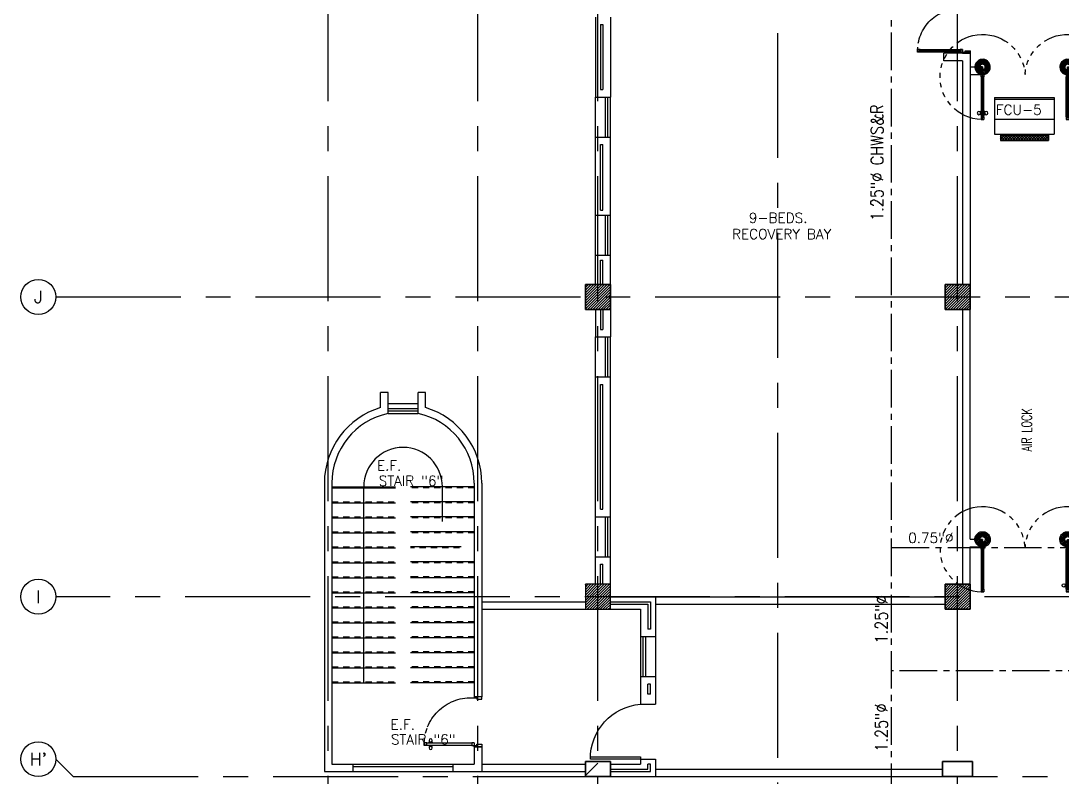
# Model space of a CAD drawing. Extents: x 417866242 to 417866861, y 43498051 to 43498155.
# Drawn here: x 417866777.72 to 417866798.56, y 43498110.03 to 43498125.16 of the extents above; entities that cross this region are included whole.
import ezdxf
from ezdxf.enums import TextEntityAlignment as Align

# ---------------------------------------------------------------- set-up
doc = ezdxf.new("R2010")
doc.units = 0
doc.header["$MEASUREMENT"] = 0
for name, pattern in [('CENTER2', [1.125, 0.75, -0.125, 0.125, -0.125]), ('CENTERX2', [4, 2.5, -0.5, 0.5, -0.5]), ('HIDDEN', [0.375, 0.25, -0.125]), ('HIDDEN2', [0.1875, 0.125, -0.0625])]:
    doc.linetypes.add(name, pattern=pattern)
doc.layers.get('0').update_dxf_attribs({"linetype": 'CONTINUOUS'})
for name, color, linetype in [('AC-CH', 6, 'CENTER2'), ('AC-CHT', 2, 'CONTINUOUS'), ('AX', 11, 'CONTINUOUS'), ('AX-CR', 7, 'CONTINUOUS'), ('AX-TXT', 2, 'CONTINUOUS'), ('AXES', 11, 'CENTERX2'), ('COL', 11, 'CONTINUOUS'), ('DOOR', 11, 'CONTINUOUS'), ('FCU', 6, 'CONTINUOUS'), ('HAT', 11, 'CONTINUOUS'), ('INSUL', 11, 'CONTINUOUS'), ('RM-NAME', 11, 'CONTINUOUS'), ('ROOF', 11, 'CONTINUOUS'), ('SHAFT', 11, 'CONTINUOUS'), ('STR', 11, 'CONTINUOUS'), ('TEXTN', 2, 'CONTINUOUS'), ('WALL', 11, 'CONTINUOUS'), ('WIN', 11, 'CONTINUOUS')]:
    doc.layers.add(name, color=color, linetype=linetype)
doc.styles.add('KHRS2', font='ROMANS.shx', dxfattribs={"height": 200})
doc.styles.add('ROMANS', font='ROMANS.shx', dxfattribs={"width": 0.6})

# ---------------------------------------------------------------- blocks, each defined once
blk = doc.blocks.new('A$C272A55A0')
at = {"layer": 'DOOR', "color": 0, "linetype": 'ByBlock'}
for p, q in [((0, 900), (0, 1050)), ((50, 1050), (0, 1050)), ((50, 950), (50, 1050)), ((1750, 950), (1750, 1050)), ((1750, 1050), (1800, 1050)), ((1800, 1050), (1800, 900)), ((0, 900), (25, 900)), ((25, 950), (50, 950)), ((25, 900), (25, 950)), ((75, 900), (25, 900)), ((25, 850), (25, 900)), ((42, 850), (25, 850)), ((58, 870), (42, 870)), ((42, 870), (42, 850)), ((58, 850), (58, 870)), ((75, 850), (58, 850)), ((75, 900), (75, 850)), ((1725, 900), (1775, 900)), ((1725, 900), (1725, 850)), ((1725, 850), (1742, 850)), ((1742, 870), (1758, 870)), ((1742, 850), (1742, 870)), ((1775, 950), (1750, 950)), ((1758, 870), (1758, 850)), ((1758, 850), (1775, 850)), ((1775, 900), (1775, 950)), ((1800, 900), (1775, 900)), ((1775, 850), (1775, 900)), ((25, 50), (42, 50)), ((25, 50), (25, 0)), ((25, 0), (75, 0)), ((75, 0), (25, 0)), ((42, 50), (42, 30)), ((42, 30), (58, 30)), ((58, 50), (75, 50)), ((58, 50), (58, 30)), ((75, 50), (75, 0)), ((1718, 160), (1709, 160)), ((1709, 95), (1709, 160)), ((1718, 95), (1709, 95)), ((1725, 173), (1718, 173)), ((1718, 173), (1718, 83)), ((1718, 95), (1718, 160)), ((1725, 83), (1718, 83)), ((1742, 50), (1725, 50)), ((1725, 50), (1725, 0)), ((1775, 0), (1725, 0)), ((1725, 0), (1775, 0)), ((1742, 50), (1742, 30)), ((1758, 30), (1742, 30)), ((1775, 50), (1758, 50)), ((1758, 50), (1758, 30)), ((1775, 173), (1782, 173)), ((1775, 83), (1782, 83)), ((1775, 50), (1775, 0)), ((1782, 173), (1782, 83)), ((1782, 160), (1791, 160)), ((1782, 95), (1782, 160)), ((1782, 95), (1791, 95)), ((1791, 95), (1791, 160))]:
    blk.add_line(p, q, dxfattribs=at)
at = {"layer": 'DOOR', "color": 9, "linetype": 'ByBlock'}
for p, q in [((50, 1050), (0, 1010)), ((50, 1050), (0, 937)), ((50, 1050), (37, 950)), ((1750, 1050), (1800, 1010)), ((1750, 1050), (1800, 937)), ((1750, 1050), (1763, 950))]:
    blk.add_line(p, q, dxfattribs=at)
at = {"layer": 'DOOR', "linetype": 'ByBlock'}
for p, q in [((25, 850), (25, 50)), ((42, 850), (42, 50)), ((58, 850), (58, 50)), ((75, 50), (75, 850)), ((1725, 50), (1725, 850)), ((1742, 850), (1742, 50)), ((1758, 850), (1758, 50)), ((1775, 850), (1775, 50))]:
    blk.add_line(p, q, dxfattribs=at)
at = {"layer": 'DOOR', "color": 0, "linetype": 'ByBlock'}
for centre in [(1676, 128), (1824, 128)]:
    blk.add_circle(centre, 32.4, dxfattribs=at)
at = {"layer": 'DOOR', "color": 9, "linetype": 'ByBlock'}
for centre, radius, start, end in [((50, 1050), 34.4, 180, 270), ((50, 1050), 14.4, 180, 270), ((1750, 1050), 14.4, 270, 0), ((1750, 1050), 34.4, 270, 0), ((50, 1050), 54.4, 203.2074, 270), ((50, 1050), 74.4, 227.7764, 270), ((50, 1050), 94.4, 238.0182, 270), ((50, 1050), 114, 244.0838, 257.3774), ((50, 1050), 134, 248.1598, 259.28), ((50, 1050), 154, 251.1053, 256.2858), ((1750, 1050), 54.4, 270, 336.7926), ((1750, 1050), 74.4, 270, 312.2236), ((1750, 1050), 94.4, 270, 301.9818), ((1750, 1050), 114, 282.6226, 295.9162), ((1750, 1050), 134, 280.72, 291.8402), ((1750, 1050), 154, 283.7142, 288.8947)]:
    blk.add_arc(centre, radius, start, end, dxfattribs=at)
at = {"layer": 'DOOR', "linetype": 'HIDDEN', "ltscale": 0.5}
for centre, start, end in [((50, 851), 268.3174, 3.2965), ((1750, 851), 176.7035, 271.6826)]:
    blk.add_arc(centre, 851, start, end, dxfattribs=at)
at = {"layer": 'WALL', "linetype": 'ByBlock'}
blk.add_line((1800, 900), (1800, 1050), dxfattribs=at)
blk = doc.blocks.new('STL-DR')
at = {"layer": 'DOOR', "color": 0, "linetype": 'ByBlock'}
for p, q in [((50, 0), (0, 0)), ((0, -150), (0, 0)), ((50, -100), (50, 0)), ((0, -150), (25, -150)), ((25, -100), (50, -100)), ((25, -150), (25, -100)), ((75, -150), (25, -150)), ((25, -200), (25, -150)), ((75, -200), (25, -200)), ((75, -150), (75, -200)), ((950, -100), (950, 0)), ((950, 0), (1000, 0)), ((975, -100), (950, -100)), ((975, -150), (975, -100)), ((1000, -150), (975, -150)), ((1000, 0), (1000, -150)), ((18, -990), (9, -990)), ((9, -1055), (9, -990)), ((18, -978), (18, -1068)), ((25, -978), (18, -978)), ((18, -1055), (18, -990)), ((75, -978), (82, -978)), ((82, -978), (82, -1068)), ((82, -990), (91, -990)), ((82, -1055), (82, -990)), ((91, -1055), (91, -990)), ((18, -1055), (9, -1055)), ((25, -1068), (18, -1068)), ((25, -1100), (75, -1100)), ((25, -1100), (25, -1150)), ((25, -1150), (75, -1150)), ((75, -1150), (25, -1150)), ((75, -1068), (82, -1068)), ((75, -1100), (75, -1150)), ((82, -1055), (91, -1055))]:
    blk.add_line(p, q, dxfattribs=at)
at = {"layer": 'DOOR', "linetype": 'ByBlock'}
for p, q in [((25, -200), (25, -1100)), ((75, -1100), (75, -200))]:
    blk.add_line(p, q, dxfattribs=at)
at = {"layer": 'DOOR', "color": 0, "linetype": 'ByBlock'}
for centre in [(-24, -1023), (124, -1023)]:
    blk.add_circle(centre, 32.4, dxfattribs=at)
at = {"layer": 'DOOR', "linetype": 'HIDDEN', "ltscale": 0.5}
blk.add_arc((50, -223), 928, 271.544, 4.4816, dxfattribs=at)
at = {"layer": 'WALL'}
for p, q in [((0, 0), (0, -150)), ((0, 0), (0, -150)), ((1000, 0), (1000, -150))]:
    blk.add_line(p, q, dxfattribs=at)
blk = doc.blocks.new('AXL')
at = {"layer": 'AX-CR'}
blk.add_circle((-350, 0), 350, dxfattribs=at)
at = {"layer": 'AX-TXT', "style": 'ROMANS'}
blk.add_attdef('AX', text='', height=250, dxfattribs=at).set_placement((-350, 0), align=Align.MIDDLE)
blk = doc.blocks.new('*X100')
at = {"color": 0}
for p, q in [((31339, 149497), (31832, 149990)), ((31339, 149550), (31779, 149990)), ((31339, 149603), (31726, 149990)), ((31339, 149656), (31673, 149990)), ((31339, 149709), (31620, 149990)), ((31339, 149762), (31567, 149990)), ((31339, 149815), (31514, 149990)), ((31339, 149868), (31461, 149990)), ((31339, 149921), (31408, 149990)), ((31339, 149974), (31355, 149990)), ((31385, 149490), (31839, 149944)), ((31438, 149490), (31839, 149891)), ((31491, 149490), (31839, 149838)), ((31544, 149490), (31839, 149785)), ((31597, 149490), (31839, 149732)), ((31650, 149490), (31839, 149679)), ((31703, 149490), (31839, 149626)), ((31756, 149490), (31839, 149573)), ((31809, 149490), (31839, 149519))]:
    blk.add_line(p, q, dxfattribs=at)
blk = doc.blocks.new('*X99')
at = {"color": 0}
for p, q in [((24139, 149509), (24620, 149990)), ((24139, 149562), (24567, 149990)), ((24139, 149615), (24514, 149990)), ((24139, 149668), (24461, 149990)), ((24139, 149721), (24408, 149990)), ((24139, 149774), (24355, 149990)), ((24139, 149827), (24302, 149990)), ((24139, 149880), (24248, 149990)), ((24139, 149934), (24195, 149990)), ((24139, 149987), (24142, 149990)), ((24173, 149490), (24639, 149956)), ((24226, 149490), (24639, 149903)), ((24279, 149490), (24639, 149850)), ((24332, 149490), (24639, 149797)), ((24385, 149490), (24639, 149744)), ((24438, 149490), (24639, 149691)), ((24491, 149490), (24639, 149638)), ((24544, 149490), (24639, 149585)), ((24597, 149490), (24639, 149532))]:
    blk.add_line(p, q, dxfattribs=at)
blk = doc.blocks.new('*X96')
at = {"color": 0}
for p, q in [((31339, 155543), (31786, 155990)), ((31339, 155596), (31733, 155990)), ((31339, 155649), (31680, 155990)), ((31339, 155702), (31627, 155990)), ((31339, 155755), (31574, 155990)), ((31339, 155808), (31521, 155990)), ((31339, 155861), (31468, 155990)), ((31339, 155914), (31415, 155990)), ((31339, 155967), (31362, 155990)), ((31339, 155489), (31839, 155989)), ((31392, 155490), (31839, 155936)), ((31446, 155490), (31839, 155883)), ((31499, 155490), (31839, 155830)), ((31552, 155490), (31839, 155777)), ((31605, 155490), (31839, 155724)), ((31658, 155490), (31839, 155671)), ((31711, 155490), (31839, 155618)), ((31764, 155490), (31839, 155565)), ((31817, 155490), (31839, 155512))]:
    blk.add_line(p, q, dxfattribs=at)
blk = doc.blocks.new('*X95')
at = {"color": 0}
for p, q in [((24139, 155502), (24627, 155990)), ((24139, 155555), (24574, 155990)), ((24139, 155608), (24521, 155990)), ((24139, 155661), (24468, 155990)), ((24139, 155714), (24415, 155990)), ((24139, 155767), (24362, 155990)), ((24139, 155820), (24309, 155990)), ((24139, 155873), (24256, 155990)), ((24139, 155926), (24203, 155990)), ((24139, 155979), (24150, 155990)), ((24180, 155490), (24639, 155949)), ((24233, 155490), (24639, 155896)), ((24286, 155490), (24639, 155843)), ((24339, 155490), (24639, 155790)), ((24392, 155490), (24639, 155737)), ((24445, 155490), (24639, 155684)), ((24498, 155490), (24639, 155631)), ((24551, 155490), (24639, 155578)), ((24604, 155490), (24639, 155525))]:
    blk.add_line(p, q, dxfattribs=at)
blk = doc.blocks.new('RM1')
at = {"layer": 'RM-NAME', "style": 'ROMANS'}
for tag, p in [('ROOMNAME1', (0, 324)), ('ROOMNAME2', (0, 0))]:
    blk.add_attdef(tag, text='', height=200, dxfattribs=at).set_placement(p, align=Align.MIDDLE)
blk = doc.blocks.new('COL50')
at = {"layer": 'COL'}
blk.add_lwpolyline([(-250, 250), (-250, -250), (250, -250), (250, 250)], close=True, dxfattribs=at)
blk = doc.blocks.new('C5')
at = {"layer": 'HAT', "linetype": 'ByBlock'}
h = blk.add_hatch(dxfattribs=at)
h.set_pattern_fill('ANSI31', color=256, scale=300, style=0)
h.set_pattern_definition([(45, (-223356.182, -51411.005), (-26.516504, 26.516504), [])])
h.paths.add_polyline_path([(300, 300), (0, 300), (0, 0), (300, 0)])
h.paths.add_polyline_path([(600, 300), (300, 300), (300, 0), (600, 0)])
at = {"layer": 'COL'}
blk.add_lwpolyline([(600, 300), (0, 300), (0, 0), (600, 0)], close=True, dxfattribs=at)
blk = doc.blocks.new('*X132')
at = {"color": 0}
for p, q in [((-750, 2538), (-672, 2616)), ((-750, 2591), (-725, 2616)), ((-660, 2516), (-750, 2606)), ((-713, 2516), (-750, 2553)), ((-719, 2516), (-619, 2616)), ((-607, 2516), (-707, 2616)), ((-666, 2516), (-566, 2616)), ((-554, 2516), (-654, 2616)), ((-613, 2516), (-513, 2616)), ((-501, 2516), (-601, 2616)), ((-560, 2516), (-460, 2616)), ((-448, 2516), (-548, 2616)), ((-507, 2516), (-407, 2616)), ((-394, 2516), (-494, 2616)), ((-454, 2516), (-354, 2616)), ((-341, 2516), (-441, 2616)), ((-401, 2516), (-301, 2616)), ((-288, 2516), (-388, 2616)), ((-348, 2516), (-248, 2616)), ((-235, 2516), (-335, 2616)), ((-295, 2516), (-195, 2616)), ((-182, 2516), (-282, 2616)), ((-242, 2516), (-142, 2616)), ((-129, 2516), (-229, 2616)), ((-189, 2516), (-89, 2616)), ((-76, 2516), (-176, 2616)), ((-136, 2516), (-36, 2616)), ((-23, 2516), (-123, 2616)), ((-83, 2516), (17, 2616)), ((30, 2516), (-70, 2616)), ((-30, 2516), (70, 2616)), ((83, 2516), (-17, 2616)), ((23, 2516), (123, 2616)), ((136, 2516), (36, 2616)), ((76, 2516), (176, 2616)), ((189, 2516), (89, 2616)), ((129, 2516), (215, 2601)), ((215, 2543), (142, 2616)), ((182, 2516), (215, 2548)), ((215, 2596), (195, 2616))]:
    blk.add_line(p, q, dxfattribs=at)

msp = doc.modelspace()

# ---------------------------------------------------------------- hatches: boundary and pattern name
at = {"layer": 'HAT', "linetype": 'ByBlock'}
h = msp.add_hatch(dxfattribs=at)
h.set_pattern_fill('ANSI31', color=256, scale=0.3, style=0)
h.set_pattern_definition([(45, (417866572.812296, 43498058.94875), (-0.026516504, 0.026516504), [])])
h.paths.add_polyline_path([(417866789.268, 43498110.04), (417866789.268, 43498110.34), (417866789.018, 43498110.34), (417866789.018, 43498110.04)])
h.paths.add_polyline_path([(417866789.518, 43498110.04), (417866789.518, 43498110.34), (417866789.268, 43498110.34), (417866789.268, 43498110.04)])

# ---------------------------------------------------------------- linework, layer by layer
at = {"layer": 'AC-CH'}
for p, q in [((417866795.143, 43498094.928), (417866795.143, 43498132.585)), ((417866799.274, 43498114.619), (417866795.143, 43498114.619)), ((417866839.933, 43498112.156), (417866795.143, 43498112.156))]:
    msp.add_line(p, q, dxfattribs=at)
at = {"layer": 'AXES'}
for p, q in [((417866783.868, 43498075.555), (417866783.868, 43498154.033)), ((417866786.868, 43498075.555), (417866786.868, 43498154.033)), ((417866789.268, 43498075.555), (417866789.268, 43498154.033)), ((417866796.468, 43498075.555), (417866796.468, 43498154.033)), ((417866792.868, 43498082.42), (417866792.868, 43498141.24)), ((417866778.417, 43498119.64), (417866847.508, 43498119.64)), ((417866847.508, 43498113.64), (417866778.417, 43498113.64)), ((417866778.767, 43498110.04), (417866778.417, 43498110.39)), ((417866778.767, 43498110.04), (417866847.508, 43498110.04))]:
    msp.add_line(p, q, dxfattribs=at)
at = {"layer": 'COL'}
for points in [[(417866796.218, 43498119.89), (417866796.218, 43498119.39), (417866796.718, 43498119.39), (417866796.718, 43498119.89)], [(417866789.518, 43498110.34), (417866789.018, 43498110.34), (417866789.018, 43498110.04), (417866789.518, 43498110.04)], [(417866789.518, 43498110.34), (417866789.018, 43498110.34), (417866789.018, 43498110.04), (417866789.518, 43498110.04)]]:
    msp.add_lwpolyline(points, close=True, dxfattribs=at)
at = {"layer": 'DOOR'}
msp.add_lwpolyline([(417866789.118, 43498110.39), (417866789.118, 43498110.44), (417866790.118, 43498110.44), (417866790.118, 43498110.39), (417866789.118, 43498110.39, -0.394043), (417866790.118, 43498111.49, -0.414214)], format="xyb", dxfattribs=at)
at = {"layer": 'FCU', "color": 6}
for p, q in [((417866797.21, 43498123.631), (417866797.21, 43498122.894)), ((417866797.21, 43498123.631), (417866798.404, 43498123.631)), ((417866798.404, 43498123.631), (417866798.404, 43498122.894)), ((417866797.21, 43498123.194), (417866798.404, 43498123.194)), ((417866797.21, 43498122.894), (417866798.404, 43498122.894))]:
    msp.add_line(p, q, dxfattribs=at)
at = {"layer": 'FCU', "color": 3}
for p, q in [((417866797.21, 43498123.599), (417866798.404, 43498123.599)), ((417866797.325, 43498122.894), (417866797.325, 43498122.769)), ((417866797.325, 43498122.869), (417866798.29, 43498122.869)), ((417866797.325, 43498122.769), (417866798.29, 43498122.769)), ((417866798.29, 43498122.894), (417866798.29, 43498122.769))]:
    msp.add_line(p, q, dxfattribs=at)
at = {"layer": 'INSUL'}
for p, q in [((417866789.318, 43498125.09), (417866789.318, 43498123.79)), ((417866789.318, 43498125.09), (417866789.368, 43498125.09)), ((417866789.368, 43498125.09), (417866789.368, 43498123.79)), ((417866789.318, 43498123.79), (417866789.368, 43498123.79)), ((417866789.318, 43498122.69), (417866789.368, 43498122.69)), ((417866789.318, 43498121.375), (417866789.318, 43498122.69)), ((417866789.368, 43498121.375), (417866789.368, 43498122.69)), ((417866789.318, 43498121.375), (417866789.368, 43498121.375)), ((417866789.318, 43498119.89), (417866789.318, 43498120.375)), ((417866789.318, 43498120.375), (417866789.368, 43498120.375)), ((417866789.368, 43498119.89), (417866789.368, 43498120.375)), ((417866789.318, 43498119.39), (417866789.318, 43498118.99)), ((417866789.368, 43498119.39), (417866789.368, 43498118.99)), ((417866789.318, 43498118.99), (417866789.368, 43498118.99)), ((417866789.318, 43498117.89), (417866789.368, 43498117.89)), ((417866789.318, 43498115.39), (417866789.318, 43498117.89)), ((417866789.368, 43498115.39), (417866789.368, 43498117.89)), ((417866789.318, 43498115.39), (417866789.368, 43498115.39)), ((417866789.318, 43498113.89), (417866789.318, 43498114.29)), ((417866789.318, 43498114.29), (417866789.368, 43498114.29)), ((417866789.368, 43498113.89), (417866789.368, 43498114.29)), ((417866789.518, 43498113.54), (417866790.318, 43498113.54)), ((417866790.318, 43498113.54), (417866790.318, 43498112.99)), ((417866789.518, 43498113.49), (417866790.268, 43498113.49)), ((417866790.268, 43498113.49), (417866790.268, 43498112.99)), ((417866790.318, 43498112.99), (417866790.268, 43498112.99)), ((417866790.318, 43498111.89), (417866790.268, 43498111.89)), ((417866790.268, 43498111.69), (417866790.268, 43498111.89)), ((417866790.318, 43498111.69), (417866790.318, 43498111.89)), ((417866790.318, 43498111.69), (417866790.268, 43498111.69)), ((417866789.518, 43498110.19), (417866790.268, 43498110.19)), ((417866790.318, 43498110.29), (417866790.268, 43498110.29)), ((417866790.268, 43498110.19), (417866790.268, 43498110.29)), ((417866790.318, 43498110.14), (417866790.318, 43498110.29)), ((417866789.518, 43498110.14), (417866790.318, 43498110.14))]:
    msp.add_line(p, q, dxfattribs=at)
at = {"layer": 'ROOF'}
for p, q in [((417866786.943, 43498113.54), (417866789.018, 43498113.54)), ((417866786.943, 43498113.39), (417866789.018, 43498113.39)), ((417866786.943, 43498110.29), (417866789.018, 43498110.29)), ((417866783.793, 43498110.14), (417866789.018, 43498110.14))]:
    msp.add_line(p, q, dxfattribs=at)
at = {"layer": 'STR'}
for p, q in [((417866783.943, 43498115.84), (417866785.218, 43498115.84)), ((417866783.943, 43498115.82), (417866785.218, 43498115.82)), ((417866784.581, 43498111.92), (417866784.581, 43498115.842)), ((417866786.793, 43498115.84), (417866785.518, 43498115.84)), ((417866786.156, 43498115.147), (417866786.156, 43498115.842)), ((417866783.943, 43498115.52), (417866785.218, 43498115.52)), ((417866786.793, 43498115.54), (417866785.518, 43498115.54)), ((417866783.943, 43498115.22), (417866785.218, 43498115.22)), ((417866786.793, 43498115.24), (417866785.518, 43498115.24)), ((417866783.943, 43498114.92), (417866785.218, 43498114.92)), ((417866786.793, 43498114.94), (417866785.518, 43498114.94)), ((417866783.943, 43498114.62), (417866785.218, 43498114.62)), ((417866786.528, 43498114.64), (417866785.518, 43498114.64)), ((417866783.943, 43498114.32), (417866785.218, 43498114.32)), ((417866786.793, 43498114.34), (417866785.518, 43498114.34)), ((417866783.943, 43498114.02), (417866785.218, 43498114.02)), ((417866785.63, 43498114.04), (417866785.518, 43498114.04)), ((417866785.598, 43498114.02), (417866785.518, 43498114.02)), ((417866786.793, 43498114.02), (417866785.518, 43498114.02)), ((417866783.943, 43498113.72), (417866785.218, 43498113.72)), ((417866786.793, 43498113.72), (417866785.518, 43498113.72)), ((417866783.943, 43498113.42), (417866785.218, 43498113.42)), ((417866786.793, 43498113.42), (417866785.518, 43498113.42)), ((417866783.943, 43498113.12), (417866785.218, 43498113.12)), ((417866786.793, 43498113.12), (417866785.518, 43498113.12)), ((417866783.943, 43498112.82), (417866785.218, 43498112.82)), ((417866786.793, 43498112.82), (417866785.518, 43498112.82)), ((417866783.943, 43498112.52), (417866785.218, 43498112.52)), ((417866786.793, 43498112.52), (417866785.518, 43498112.52)), ((417866783.943, 43498112.22), (417866785.218, 43498112.22)), ((417866786.793, 43498112.22), (417866785.518, 43498112.22)), ((417866783.943, 43498111.92), (417866785.218, 43498111.92)), ((417866786.793, 43498111.92), (417866785.518, 43498111.92))]:
    msp.add_line(p, q, dxfattribs=at)
at = {"layer": 'STR', "linetype": 'HIDDEN2'}
for p, q in [((417866783.943, 43498115.84), (417866785.218, 43498115.84)), ((417866783.943, 43498115.82), (417866785.218, 43498115.82)), ((417866786.793, 43498115.82), (417866785.518, 43498115.82)), ((417866783.943, 43498115.54), (417866785.218, 43498115.54)), ((417866786.793, 43498115.52), (417866785.518, 43498115.52)), ((417866783.943, 43498115.24), (417866785.218, 43498115.24)), ((417866786.793, 43498115.22), (417866785.518, 43498115.22)), ((417866783.943, 43498114.94), (417866785.218, 43498114.94)), ((417866786.793, 43498114.92), (417866785.518, 43498114.92)), ((417866783.943, 43498114.64), (417866785.218, 43498114.64)), ((417866786.5, 43498114.62), (417866785.518, 43498114.62)), ((417866783.943, 43498114.34), (417866785.218, 43498114.34)), ((417866786.793, 43498114.32), (417866785.518, 43498114.32)), ((417866783.943, 43498114.04), (417866785.218, 43498114.04)), ((417866786.793, 43498114.04), (417866785.518, 43498114.04)), ((417866783.943, 43498113.74), (417866785.218, 43498113.74)), ((417866786.793, 43498113.74), (417866785.518, 43498113.74)), ((417866783.943, 43498113.44), (417866785.218, 43498113.44)), ((417866786.793, 43498113.44), (417866785.518, 43498113.44)), ((417866783.943, 43498113.14), (417866785.218, 43498113.14)), ((417866786.793, 43498113.14), (417866785.518, 43498113.14)), ((417866783.943, 43498112.84), (417866785.218, 43498112.84)), ((417866786.793, 43498112.84), (417866785.518, 43498112.84)), ((417866783.943, 43498112.54), (417866785.218, 43498112.54)), ((417866786.793, 43498112.54), (417866785.518, 43498112.54)), ((417866783.943, 43498112.24), (417866785.218, 43498112.24)), ((417866786.793, 43498112.24), (417866785.518, 43498112.24)), ((417866783.943, 43498111.94), (417866785.218, 43498111.94)), ((417866786.793, 43498111.94), (417866785.518, 43498111.94))]:
    msp.add_line(p, q, dxfattribs=at)
at = {"layer": 'STR'}
msp.add_arc((417866785.368, 43498115.842), 0.787, 0, 180, dxfattribs=at)
at = {"layer": 'WALL'}
for p, q in [((417866789.218, 43498125.24), (417866789.218, 43498123.64)), ((417866789.518, 43498125.24), (417866789.518, 43498123.64)), ((417866796.718, 43498124.515), (417866796.193, 43498124.515)), ((417866796.193, 43498124.365), (417866796.193, 43498124.515)), ((417866796.568, 43498124.365), (417866796.193, 43498124.365)), ((417866796.568, 43498124.365), (417866796.568, 43498119.89)), ((417866796.718, 43498124.515), (417866796.718, 43498119.89)), ((417866796.718, 43498124.242), (417866796.918, 43498124.242)), ((417866796.918, 43498124.242), (417866796.918, 43498124.092)), ((417866796.718, 43498124.092), (417866796.918, 43498124.092)), ((417866789.218, 43498123.64), (417866789.518, 43498123.64)), ((417866789.218, 43498122.84), (417866789.518, 43498122.84)), ((417866789.218, 43498121.275), (417866789.218, 43498122.84)), ((417866789.518, 43498121.275), (417866789.518, 43498122.84)), ((417866789.218, 43498121.275), (417866789.518, 43498121.275)), ((417866789.218, 43498121.275), (417866789.518, 43498121.275)), ((417866789.218, 43498119.89), (417866789.218, 43498120.475)), ((417866789.218, 43498120.475), (417866789.518, 43498120.475)), ((417866789.218, 43498120.475), (417866789.518, 43498120.475)), ((417866789.518, 43498119.89), (417866789.518, 43498120.475)), ((417866789.218, 43498119.39), (417866789.218, 43498118.84)), ((417866789.518, 43498119.39), (417866789.518, 43498118.84)), ((417866796.568, 43498119.39), (417866796.568, 43498113.89)), ((417866789.218, 43498118.84), (417866789.518, 43498118.84)), ((417866789.218, 43498118.04), (417866789.518, 43498118.04)), ((417866789.218, 43498115.24), (417866789.218, 43498118.04)), ((417866789.518, 43498115.24), (417866789.518, 43498118.04)), ((417866784.918, 43498117.425), (417866784.918, 43498117.725)), ((417866785.068, 43498117.725), (417866784.918, 43498117.725)), ((417866785.068, 43498117.308), (417866785.068, 43498117.725)), ((417866785.668, 43498117.308), (417866785.668, 43498117.725)), ((417866785.818, 43498117.725), (417866785.668, 43498117.725)), ((417866785.818, 43498117.425), (417866785.818, 43498117.725)), ((417866783.793, 43498115.915), (417866783.793, 43498110.14)), ((417866783.943, 43498115.915), (417866783.943, 43498110.29)), ((417866786.793, 43498115.915), (417866786.793, 43498111.64)), ((417866786.943, 43498115.915), (417866786.943, 43498111.64)), ((417866789.218, 43498115.24), (417866789.518, 43498115.24)), ((417866796.718, 43498114.79), (417866796.918, 43498114.79)), ((417866796.718, 43498114.64), (417866796.918, 43498114.64)), ((417866789.218, 43498113.89), (417866789.218, 43498114.44)), ((417866789.218, 43498114.44), (417866789.518, 43498114.44)), ((417866789.518, 43498113.89), (417866789.518, 43498114.44)), ((417866789.518, 43498113.64), (417866796.218, 43498113.64)), ((417866790.418, 43498113.64), (417866790.418, 43498112.84)), ((417866789.518, 43498113.39), (417866790.118, 43498113.39)), ((417866790.118, 43498113.39), (417866790.118, 43498112.84)), ((417866790.418, 43498113.49), (417866796.218, 43498113.49)), ((417866790.418, 43498112.84), (417866790.118, 43498112.84)), ((417866790.418, 43498112.04), (417866790.118, 43498112.04)), ((417866790.118, 43498112.04), (417866790.118, 43498111.49)), ((417866790.418, 43498112.04), (417866790.418, 43498111.49)), ((417866790.118, 43498111.49), (417866790.418, 43498111.49)), ((417866786.793, 43498110.64), (417866786.793, 43498110.29)), ((417866786.943, 43498110.64), (417866786.943, 43498110.14)), ((417866790.118, 43498110.39), (417866790.418, 43498110.39)), ((417866790.118, 43498110.39), (417866790.118, 43498110.29)), ((417866790.418, 43498110.39), (417866790.418, 43498110.04)), ((417866783.943, 43498110.29), (417866784.368, 43498110.29)), ((417866784.368, 43498110.14), (417866784.368, 43498110.29)), ((417866786.368, 43498110.14), (417866786.368, 43498110.29)), ((417866786.368, 43498110.29), (417866786.793, 43498110.29)), ((417866789.518, 43498110.29), (417866790.118, 43498110.29)), ((417866790.418, 43498110.19), (417866796.168, 43498110.19)), ((417866783.793, 43498110.14), (417866784.368, 43498110.14)), ((417866786.368, 43498110.14), (417866786.943, 43498110.14)), ((417866789.518, 43498110.04), (417866796.168, 43498110.04))]:
    msp.add_line(p, q, dxfattribs=at)
at = {"layer": 'WALL', "linetype": 'ByBlock'}
for p, q in [((417866796.718, 43498114.79), (417866796.718, 43498119.39)), ((417866796.918, 43498114.79), (417866796.918, 43498114.64)), ((417866796.718, 43498113.89), (417866796.718, 43498114.64))]:
    msp.add_line(p, q, dxfattribs=at)
at = {"layer": 'WALL', "linetype": 'ByBlock', "ltscale": 0.3}
for p, q in [((417866786.943, 43498111.64), (417866786.793, 43498111.64)), ((417866786.943, 43498110.64), (417866786.793, 43498110.64))]:
    msp.add_line(p, q, dxfattribs=at)
for points in [[(417866789.018, 43498119.89), (417866789.518, 43498119.89), (417866789.518, 43498119.39), (417866789.018, 43498119.39)], [(417866796.718, 43498119.39), (417866796.218, 43498119.39), (417866796.218, 43498119.89), (417866796.718, 43498119.89)], [(417866796.218, 43498113.89), (417866796.718, 43498113.89), (417866796.718, 43498113.39), (417866796.218, 43498113.39)], [(417866789.018, 43498110.34), (417866789.518, 43498110.34), (417866789.518, 43498110.04), (417866789.018, 43498110.04)], [(417866796.168, 43498110.34), (417866796.768, 43498110.34), (417866796.768, 43498110.04), (417866796.168, 43498110.04)]]:
    msp.add_lwpolyline(points, close=True, dxfattribs=at)
at = {"layer": 'WALL'}
msp.add_lwpolyline([(417866789.518, 43498113.89), (417866789.018, 43498113.89), (417866789.018, 43498113.39), (417866789.518, 43498113.39)], close=True, dxfattribs=at)
for radius, start, end in [(1.575, 106.6016, 180), (1.425, 102.1532, 180), (1.425, 360, 77.8468), (1.575, 360, 73.3984)]:
    msp.add_arc((417866785.368, 43498115.915), radius, start, end, dxfattribs=at)
at = {"layer": 'WIN'}
for p, q in [((417866789.218, 43498122.84), (417866789.218, 43498123.64)), ((417866789.418, 43498122.84), (417866789.418, 43498123.64)), ((417866789.468, 43498122.84), (417866789.468, 43498123.64)), ((417866789.518, 43498122.84), (417866789.518, 43498123.64)), ((417866789.218, 43498120.475), (417866789.218, 43498121.275)), ((417866789.418, 43498120.475), (417866789.418, 43498121.275)), ((417866789.468, 43498120.475), (417866789.468, 43498121.275)), ((417866789.518, 43498120.475), (417866789.518, 43498121.275)), ((417866789.218, 43498118.04), (417866789.218, 43498118.84)), ((417866789.418, 43498118.04), (417866789.418, 43498118.84)), ((417866789.468, 43498118.04), (417866789.468, 43498118.84)), ((417866789.518, 43498118.04), (417866789.518, 43498118.84)), ((417866785.068, 43498117.508), (417866785.668, 43498117.508)), ((417866785.068, 43498117.408), (417866785.668, 43498117.408)), ((417866785.068, 43498117.358), (417866785.668, 43498117.358)), ((417866785.068, 43498117.308), (417866785.668, 43498117.308)), ((417866789.218, 43498114.44), (417866789.218, 43498115.24)), ((417866789.418, 43498114.44), (417866789.418, 43498115.24)), ((417866789.468, 43498114.44), (417866789.468, 43498115.24)), ((417866789.518, 43498114.44), (417866789.518, 43498115.24)), ((417866790.118, 43498112.84), (417866790.118, 43498112.04)), ((417866790.168, 43498112.84), (417866790.168, 43498112.04)), ((417866790.218, 43498112.84), (417866790.218, 43498112.04)), ((417866790.418, 43498112.84), (417866790.418, 43498112.04)), ((417866784.368, 43498110.29), (417866786.368, 43498110.29)), ((417866784.368, 43498110.24), (417866786.368, 43498110.24)), ((417866784.368, 43498110.14), (417866786.368, 43498110.14))]:
    msp.add_line(p, q, dxfattribs=at)

# ---------------------------------------------------------------- block references
at = {"layer": 'AX', "xscale": 0.0009999871253967285, "yscale": 0.001000002026557922, "zscale": 0.001}
for p, values in [((417866778.417, 43498119.64), {'AX': 'J'}), ((417866778.417, 43498113.64), {'AX': 'I'}), ((417866778.417, 43498110.39), {'AX': "H'"})]:
    msp.add_blockref('AXL', p, dxfattribs=at).add_auto_attribs(values)
at = {"layer": 'COL', "xscale": 0.0009999871253967285, "yscale": 0.001000002026557922, "zscale": 0.001}
for p in [(417866789.268, 43498119.64), (417866789.268, 43498113.64), (417866796.468, 43498113.64)]:
    msp.add_blockref('COL50', p, dxfattribs=at)
at = {"layer": 'COL', "linetype": 'ByBlock', "xscale": 0.0009999871253967285, "yscale": 0.001000002026557922, "zscale": 0.001}
msp.add_blockref('C5', (417866796.168, 43498110.04), dxfattribs=at)
at = {"layer": 'DOOR', "color": 0, "linetype": 'ByBlock', "xscale": -0.001000002026557922, "yscale": 0.001000002026557922, "zscale": 0.001, "rotation": 270}
msp.add_blockref('A$C272A55A0', (417866795.668, 43498124.515), dxfattribs=at)
at = {"layer": 'DOOR', "color": 0, "linetype": 'ByBlock', "yscale": 0.001000002026557922, "zscale": 0.001}
for p, xscale in [((417866798.718, 43498123.191), -0.0009999871253967285), ((417866796.918, 43498113.739), 0.0009999871253967285)]:
    msp.add_blockref('A$C272A55A0', p, dxfattribs=dict(at, xscale=xscale))
at = {"layer": 'DOOR', "color": 1, "xscale": -0.001000002026557922, "yscale": 0.001000002026557922, "zscale": 0.001, "rotation": 270}
msp.add_blockref('STL-DR', (417866786.943, 43498110.64), dxfattribs=at)
at = {"layer": 'FCU', "color": 11, "xscale": 0.0009999871253967285, "yscale": 0.001000002026557922, "zscale": 0.001}
msp.add_blockref('*X132', (417866798.075, 43498120.254), dxfattribs=at)
at = {"layer": 'HAT', "xscale": 0.0009999871253967285, "yscale": 0.001000002026557922, "zscale": 0.001}
for name in ['*X95', '*X96', '*X99', '*X100']:
    msp.add_blockref(name, (417866764.879, 43497963.9), dxfattribs=at)
at = {"layer": 'RM-NAME'}
ref = msp.add_blockref('RM1', (417866792.946, 43498120.898), dxfattribs=dict(at, xscale=0.0009999871253967285, yscale=0.001000002026557922, zscale=0.001))
ref.add_attrib('ROOMNAME2', 'RECOVERY BAY', dxfattribs={"height": 0.2, "style": 'ROMANS'}).set_placement((417866792.946, 43498120.898), align=Align.MIDDLE)
ref.add_attrib('ROOMNAME1', '9-BEDS. ', dxfattribs={"height": 0.2, "style": 'ROMANS'}).set_placement((417866792.946, 43498121.222), align=Align.MIDDLE)

# ---------------------------------------------------------------- texts
at = {"layer": 'AC-CHT', "style": 'KHRS2', "width": 0.85}
for s, p in [('1.25"%%C CHWS&R', (417866794.856, 43498122.328)), ('1.25"%%C ', (417866794.943, 43498113.262)), ('1.25"%%C ', (417866794.943, 43498111.095))]:
    msp.add_text(s, height=0.25, rotation=90, dxfattribs=at).set_placement(p, align=Align.MIDDLE)
at = {"layer": 'AC-CHT', "style": 'KHRS2'}
msp.add_text('0.75"%%C', height=0.2, dxfattribs=at).set_placement((417866795.933, 43498114.819), align=Align.MIDDLE)
at = {"layer": 'RM-NAME', "style": 'ROMANS'}
for s, p in [('E.F.', (417866785.09, 43498116.265)), ('STAIR "6"', (417866785.528, 43498115.96)), ('E.F.', (417866785.363, 43498111.084)), ('STAIR "6"', (417866785.772, 43498110.784))]:
    msp.add_text(s, height=0.2, dxfattribs=at).set_placement(p, align=Align.MIDDLE)
at = {"layer": 'SHAFT', "style": 'ROMANS', "width": 0.7}
msp.add_text('AIR LOCK', height=0.2, rotation=90, dxfattribs=at).set_placement((417866797.851, 43498116.978), align=Align.MIDDLE)
at = {"layer": 'TEXTN', "style": 'ROMANS'}
msp.add_text('FCU-5', height=0.2, dxfattribs=at).set_placement((417866797.234, 43498123.285))

doc.saveas('drawing.dxf')
